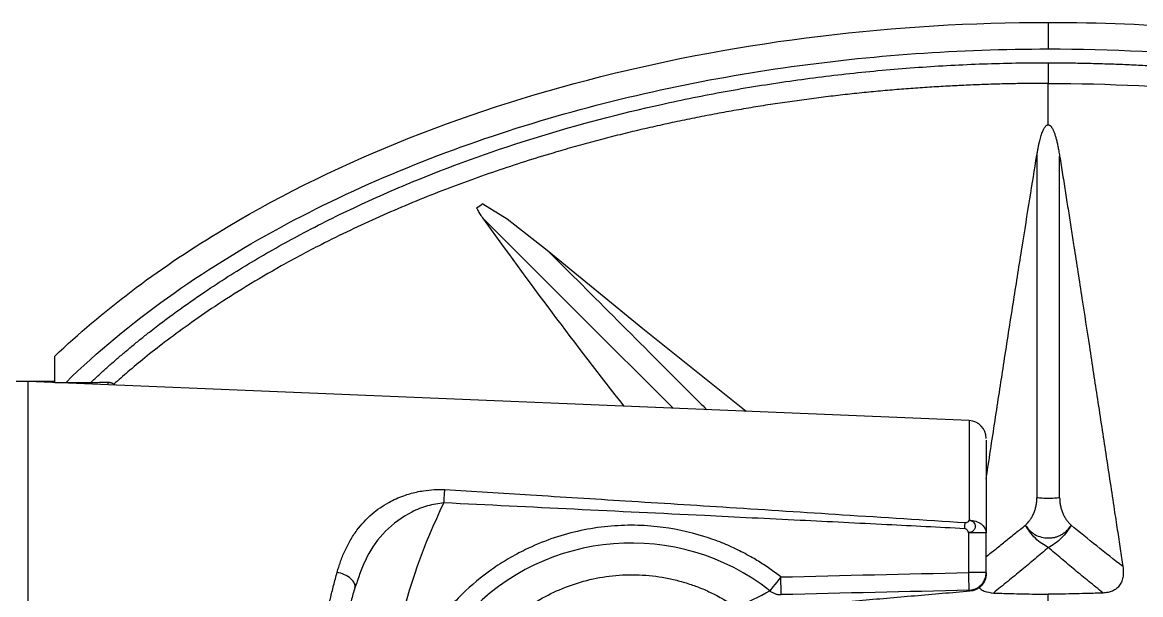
# Model space of a CAD drawing. Extents: x -6747 to -3513, y -1495 to -37.
# Drawn here: x -6653.26 to -6640.65, y -1286.07 to -1279.61 of the extents above; entities that cross this region are included whole.
import ezdxf

# ---------------------------------------------------------------- set-up
doc = ezdxf.new("R2010")
doc.units = 0
doc.header["$LTSCALE"] = 23.1
doc.header["$MEASUREMENT"] = 0
doc.layers.get('0').update_dxf_attribs({"linetype": 'CONTINUOUS'})

msp = doc.modelspace()

# ---------------------------------------------------------------- linework, layer by layer
at = {"color": 2}
for p, q in [((-6641.821, -1281.111), (-6641.821, -1284.973)), ((-6641.564, -1284.973), (-6641.564, -1281.12)), ((-6653.192, -1291.5), (-6653.192, -1283.662)), ((-6642.584, -1284.104), (-6642.584, -1285.226)), ((-6642.592, -1285.368), (-6642.592, -1285.817))]:
    msp.add_line(p, q, dxfattribs=at)
for p, q in [((-6652.892, -1283.672), (-6652.892, -1283.377)), ((-6653.192, -1283.662), (-6653.852, -1283.662)), ((-6642.584, -1284.104), (-6653.192, -1283.662)), ((-6652.892, -1283.662), (-6653.192, -1283.662)), ((-6652.892, -1283.672), (-6652.766, -1283.672)), ((-6652.766, -1283.672), (-6652.486, -1283.672)), ((-6652.292, -1283.7), (-6652.292, -1283.67)), ((-6652.227, -1283.693), (-6652.219, -1283.703)), ((-6642.392, -1285.817), (-6642.392, -1285.368))]:
    msp.add_line(p, q)
at = {"color": 2, "flags": 128}
for points in [[(-6648.066, -1281.657), (-6647.794, -1281.827), (-6647.342, -1282.181)], [(-6645.921, -1283.965), (-6646.204, -1283.682), (-6646.695, -1283.191), (-6647.171, -1282.715), (-6647.63, -1282.257), (-6648.07, -1281.816)], [(-6647.342, -1282.181), (-6646.264, -1283.065), (-6645.1, -1283.998), (-6645.098, -1283.999)], [(-6644.708, -1285.867), (-6644.731, -1285.896), (-6644.753, -1285.924), (-6644.774, -1285.951), (-6644.792, -1285.974), (-6644.808, -1285.994), (-6644.82, -1286.009), (-6644.827, -1286.019), (-6644.831, -1286.024)], [(-6644.703, -1286.066), (-6644.703, -1286.062), (-6644.704, -1286.05), (-6644.704, -1286.031), (-6644.705, -1286.006), (-6644.705, -1285.976), (-6644.706, -1285.942), (-6644.707, -1285.905), (-6644.708, -1285.867)], [(-6649.508, -1285.978), (-6649.502, -1285.96), (-6649.497, -1285.943)]]:
    msp.add_lwpolyline(points, dxfattribs=at)
at = {"color": 2}
for centre, radius, start, end in [((-6599.391, -1246.977), 59.862, 215.59113, 218.13406), ((-6646.392, -1288.012), 2.528, 51.8651, 308.135)]:
    msp.add_arc(centre, radius, start, end, dxfattribs=at)
msp.add_arc((-6642.592, -1284.304), 0.2, 0, 87.6141)
for points, knots in [([(-6652.892, -1283.377), (-6652.36, -1282.87), (-6650.624, -1281.556), (-6646.862, -1280.029), (-6643.416, -1279.612), (-6641.692, -1279.612)], [0.762527, 0.762527, 0.762527, 0.762527, 13.894482, 37.691175, 61.487867, 61.487867, 61.487867, 61.487867]), ([(-6641.692, -1279.612), (-6641.118, -1279.612), (-6639.394, -1279.681), (-6637.153, -1280.046), (-6634.556, -1280.827), (-6632.227, -1281.913), (-6630.408, -1283.354), (-6629.067, -1285.009), (-6628.416, -1286.478), (-6628.292, -1287.629), (-6628.292, -1288.012)], [0.045771, 0.045771, 0.045771, 0.045771, 7.316066, 21.856657, 29.126953, 43.667544, 58.208134, 65.47843, 80.019021, 87.289316, 87.289316, 87.289316, 87.289316]), ([(-6652.486, -1283.672), (-6652.477, -1283.672), (-6652.458, -1283.672), (-6652.426, -1283.672), (-6652.383, -1283.672), (-6652.337, -1283.671), (-6652.306, -1283.671), (-6652.292, -1283.67)], [0, 0, 0, 0, 0.124991, 0.291636, 0.49984, 0.787514, 1, 1, 1, 1]), ([(-6652.292, -1283.67), (-6652.288, -1283.671), (-6652.28, -1283.671), (-6652.268, -1283.673), (-6652.256, -1283.676), (-6652.246, -1283.68), (-6652.236, -1283.686), (-6652.23, -1283.69), (-6652.227, -1283.693)], [0, 0, 0, 0, 0.162692, 0.32419, 0.486724, 0.652366, 0.822948, 1, 1, 1, 1]), ([(-6642.392, -1284.324), (-6642.392, -1284.322), (-6642.392, -1284.318), (-6642.392, -1284.505), (-6642.392, -1284.844), (-6642.392, -1285.193), (-6642.392, -1285.368)], [0, 0, 0, 0, 0.170815, 0.44721, 0.723605, 1, 1, 1, 1]), ([(-6648.505, -1288.012), (-6648.505, -1287.992), (-6648.505, -1287.953), (-6648.502, -1287.894), (-6648.498, -1287.835), (-6648.493, -1287.777), (-6648.482, -1287.689), (-6648.463, -1287.573), (-6648.429, -1287.432), (-6648.386, -1287.293), (-6648.318, -1287.113), (-6648.211, -1286.899), (-6648.053, -1286.665), (-6647.899, -1286.491), (-6647.764, -1286.364), (-6647.621, -1286.246), (-6647.427, -1286.116), (-6647.173, -1285.991), (-6646.898, -1285.9), (-6646.606, -1285.846), (-6646.305, -1285.836), (-6646.056, -1285.864), (-6645.861, -1285.908), (-6645.721, -1285.95), (-6645.583, -1286.002), (-6645.467, -1286.056), (-6645.369, -1286.108), (-6645.286, -1286.157), (-6645.232, -1286.193), (-6645.203, -1286.212)], [0, 0, 0, 0, 0.012282, 0.024581, 0.036902, 0.04925, 0.06163, 0.0922, 0.123347, 0.153792, 0.185244, 0.247325, 0.309636, 0.372155, 0.403494, 0.434869, 0.497672, 0.560532, 0.623388, 0.686202, 0.748961, 0.811693, 0.842487, 0.874487, 0.904822, 0.937265, 0.956627, 0.977538, 1, 1, 1, 1]), ([(-6642.392, -1285.829), (-6642.393, -1285.835), (-6642.393, -1285.847), (-6642.396, -1285.87), (-6642.407, -1285.911), (-6642.434, -1285.956), (-6642.468, -1285.986), (-6642.489, -1286), (-6642.511, -1286.012), (-6642.54, -1286.023), (-6642.564, -1286.026), (-6642.575, -1286.028)], [0, 0, 0, 0, 0.067975, 0.116364, 0.239151, 0.49621, 0.627201, 0.694408, 0.756362, 0.883872, 1, 1, 1, 1]), ([(-6642.575, -1286.028), (-6642.783, -1286.046), (-6643.2, -1286.082), (-6643.825, -1286.136), (-6644.451, -1286.191), (-6644.868, -1286.227), (-6645.077, -1286.245)], [0, 0, 0, 0, 0.2499802, 0.5000006, 0.7500207, 1, 1, 1, 1]), ([(-6642.575, -1286.028), (-6642.577, -1286.026), (-6642.581, -1286.023), (-6642.585, -1286.019), (-6642.588, -1286.017)], [0, 0, 0, 0, 0.5192564, 1, 1, 1, 1]), ([(-6642.474, -1285.985), (-6642.469, -1285.99), (-6642.453, -1286.008), (-6642.4, -1286.037), (-6642.346, -1286.043), (-6642.311, -1286.048)], [0, 0, 0, 0, 0.1042572, 0.4081309, 1, 1, 1, 1])]:
    msp.add_open_spline(points, degree=3, knots=knots)
for points, knots in [([(-6641.692, -1279.612), (-6641.692, -1279.612), (-6641.692, -1279.619), (-6641.692, -1279.648), (-6641.692, -1279.671), (-6641.692, -1279.729), (-6641.692, -1279.765), (-6641.692, -1279.839), (-6641.692, -1279.877), (-6641.692, -1279.912)], [0, 0, 0, 0, 0.25, 0.25, 0.5, 0.5, 0.75, 0.75, 1, 1, 1, 1]), ([(-6652.766, -1283.672), (-6652.411, -1283.326), (-6652.027, -1283.008), (-6651.219, -1282.429), (-6650.795, -1282.166), (-6649.919, -1281.691), (-6649.468, -1281.478), (-6648.547, -1281.096), (-6648.077, -1280.927), (-6646.647, -1280.482), (-6645.669, -1280.267), (-6643.691, -1279.982), (-6642.692, -1279.912), (-6641.692, -1279.912)], [0, 0, 0, 0, 0.125, 0.125, 0.25, 0.25, 0.375, 0.375, 0.5, 0.5, 0.75, 0.75, 1, 1, 1, 1]), ([(-6641.692, -1279.912), (-6640.986, -1279.912), (-6640.279, -1279.947), (-6638.873, -1280.089), (-6638.173, -1280.195), (-6636.79, -1280.484), (-6636.106, -1280.666), (-6634.767, -1281.114), (-6634.112, -1281.38), (-6632.848, -1282.007), (-6632.239, -1282.368), (-6631.388, -1282.992), (-6631.114, -1283.214), (-6630.595, -1283.687), (-6630.348, -1283.938), (-6629.891, -1284.471), (-6629.681, -1284.752), (-6629.307, -1285.344), (-6629.144, -1285.655), (-6628.875, -1286.299), (-6628.77, -1286.633), (-6628.629, -1287.316), (-6628.592, -1287.664), (-6628.592, -1288.012)], [0, 0, 0, 0, 0.125, 0.125, 0.25, 0.25, 0.375, 0.375, 0.5, 0.5, 0.625, 0.625, 0.6875, 0.6875, 0.75, 0.75, 0.8125, 0.8125, 0.875, 0.875, 0.9375, 0.9375, 1, 1, 1, 1]), ([(-6652.486, -1283.672), (-6652.456, -1283.645), (-6652.396, -1283.589), (-6652.305, -1283.506), (-6652.213, -1283.425), (-6652.118, -1283.344), (-6652.022, -1283.263), (-6651.925, -1283.184), (-6651.759, -1283.052), (-6651.519, -1282.871), (-6651.138, -1282.604), (-6650.674, -1282.31), (-6650.1, -1281.986), (-6649.475, -1281.675), (-6648.591, -1281.289), (-6647.453, -1280.885), (-6646.287, -1280.579), (-6645.334, -1280.387), (-6644.61, -1280.27), (-6643.884, -1280.179), (-6643.278, -1280.126), (-6642.791, -1280.095), (-6642.425, -1280.079), (-6642.058, -1280.069), (-6641.814, -1280.068), (-6641.692, -1280.067)], [0, 0, 0, 0, 0.010488, 0.02104, 0.03166, 0.042348, 0.053107, 0.063937, 0.074842, 0.107821, 0.141348, 0.194704, 0.249431, 0.311235, 0.374723, 0.497999, 0.622269, 0.685184, 0.748722, 0.811151, 0.874022, 0.905518, 0.937007, 0.968497, 1, 1, 1, 1]), ([(-6641.692, -1280.067), (-6641.692, -1280.11), (-6641.692, -1280.156), (-6641.692, -1280.238), (-6641.692, -1280.274), (-6641.692, -1280.301)], [0, 0, 0, 0, 0.5, 0.5, 1, 1, 1, 1]), ([(-6641.692, -1280.067), (-6641.624, -1280.068), (-6641.488, -1280.068), (-6641.285, -1280.072), (-6641.082, -1280.077), (-6640.879, -1280.084), (-6640.677, -1280.093), (-6640.475, -1280.104), (-6640.273, -1280.117), (-6640.071, -1280.132), (-6639.87, -1280.149), (-6639.393, -1280.194), (-6638.646, -1280.288), (-6637.626, -1280.469), (-6636.618, -1280.704), (-6635.61, -1281.003), (-6634.627, -1281.361), (-6633.66, -1281.791), (-6632.744, -1282.284), (-6631.873, -1282.852), (-6631.065, -1283.497), (-6630.434, -1284.13), (-6629.97, -1284.702), (-6629.664, -1285.151), (-6629.418, -1285.582), (-6629.208, -1286.024), (-6629.029, -1286.506), (-6628.922, -1286.921), (-6628.866, -1287.228), (-6628.838, -1287.423), (-6628.818, -1287.62), (-6628.806, -1287.816), (-6628.804, -1287.947), (-6628.804, -1288.013)], [0, 0, 0, 0, 0.012275, 0.024534, 0.03678, 0.049014, 0.061235, 0.073447, 0.08565, 0.097844, 0.110032, 0.122214, 0.184485, 0.246064, 0.309524, 0.371582, 0.436137, 0.498788, 0.562775, 0.623974, 0.686708, 0.749486, 0.785195, 0.819792, 0.847664, 0.874964, 0.908078, 0.94053, 0.952487, 0.964393, 0.976269, 0.988131, 1, 1, 1, 1]), ([(-6641.692, -1280.301), (-6641.758, -1280.301), (-6641.89, -1280.301), (-6642.089, -1280.304), (-6642.289, -1280.309), (-6642.492, -1280.316), (-6642.696, -1280.325), (-6642.902, -1280.336), (-6643.11, -1280.349), (-6643.32, -1280.364), (-6643.531, -1280.382), (-6643.743, -1280.402), (-6643.957, -1280.424), (-6644.172, -1280.449), (-6644.389, -1280.477), (-6644.607, -1280.507), (-6644.826, -1280.539), (-6645.045, -1280.574), (-6645.266, -1280.612), (-6645.488, -1280.653), (-6645.71, -1280.696), (-6645.933, -1280.743), (-6646.156, -1280.792), (-6646.38, -1280.844), (-6646.604, -1280.9), (-6646.828, -1280.958), (-6647.052, -1281.02), (-6647.416, -1281.126), (-6647.925, -1281.288), (-6648.578, -1281.526), (-6649.238, -1281.801), (-6649.827, -1282.082), (-6650.327, -1282.349), (-6650.725, -1282.582), (-6651.075, -1282.805), (-6651.38, -1283.016), (-6651.644, -1283.21), (-6651.87, -1283.388), (-6652.06, -1283.546), (-6652.174, -1283.646), (-6652.227, -1283.693)], [0, 0, 0, 0, 0.017421, 0.035018, 0.052788, 0.070728, 0.088837, 0.10711, 0.125544, 0.144137, 0.162883, 0.18178, 0.200824, 0.220009, 0.239332, 0.258789, 0.278373, 0.298081, 0.317907, 0.337846, 0.357892, 0.37804, 0.398283, 0.418615, 0.439031, 0.459523, 0.480086, 0.500715, 0.560271, 0.62188, 0.68526, 0.750095, 0.795119, 0.835868, 0.872517, 0.905244, 0.934212, 0.959574, 0.981464, 1, 1, 1, 1]), ([(-6641.692, -1280.301), (-6641.011, -1280.301), (-6640.329, -1280.334), (-6638.972, -1280.468), (-6638.297, -1280.569), (-6636.962, -1280.842), (-6636.301, -1281.015), (-6635.007, -1281.438), (-6634.373, -1281.69), (-6633.148, -1282.282), (-6632.557, -1282.623), (-6631.727, -1283.213), (-6631.461, -1283.423), (-6630.952, -1283.871), (-6630.71, -1284.109), (-6630.261, -1284.615), (-6630.053, -1284.883), (-6629.682, -1285.447), (-6629.519, -1285.744), (-6629.251, -1286.362), (-6629.145, -1286.683), (-6629.003, -1287.34), (-6628.966, -1287.676), (-6628.966, -1288.012)], [0, 0, 0, 0, 0.125, 0.125, 0.25, 0.25, 0.375, 0.375, 0.5, 0.5, 0.625, 0.625, 0.6875, 0.6875, 0.75, 0.75, 0.8125, 0.8125, 0.875, 0.875, 0.9375, 0.9375, 1, 1, 1, 1]), ([(-6641.821, -1281.111), (-6641.818, -1281.096), (-6641.813, -1281.067), (-6641.806, -1281.025), (-6641.798, -1280.986), (-6641.789, -1280.951), (-6641.781, -1280.919), (-6641.773, -1280.89), (-6641.764, -1280.864), (-6641.755, -1280.842), (-6641.747, -1280.822), (-6641.738, -1280.805), (-6641.729, -1280.792), (-6641.72, -1280.781), (-6641.711, -1280.774), (-6641.702, -1280.768), (-6641.695, -1280.768), (-6641.692, -1280.767)], [0, 0, 0, 0, 0.12284, 0.237376, 0.343625, 0.441604, 0.531338, 0.612859, 0.686207, 0.751439, 0.808632, 0.857904, 0.899436, 0.933533, 0.960749, 0.982176, 1, 1, 1, 1]), ([(-6641.692, -1280.767), (-6641.69, -1280.768), (-6641.686, -1280.768), (-6641.68, -1280.771), (-6641.674, -1280.774), (-6641.668, -1280.779), (-6641.663, -1280.785), (-6641.657, -1280.792), (-6641.651, -1280.801), (-6641.645, -1280.811), (-6641.639, -1280.822), (-6641.634, -1280.835), (-6641.628, -1280.849), (-6641.622, -1280.864), (-6641.617, -1280.88), (-6641.611, -1280.898), (-6641.606, -1280.917), (-6641.6, -1280.938), (-6641.595, -1280.96), (-6641.589, -1280.983), (-6641.584, -1281.008), (-6641.579, -1281.034), (-6641.574, -1281.061), (-6641.569, -1281.09), (-6641.565, -1281.11), (-6641.564, -1281.12)], [0, 0, 0, 0, 0.011369, 0.024004, 0.038652, 0.055802, 0.075757, 0.098712, 0.124794, 0.15409, 0.186661, 0.222551, 0.261793, 0.304414, 0.350434, 0.399868, 0.45273, 0.509029, 0.568776, 0.631978, 0.69864, 0.768769, 0.84237, 0.919445, 1, 1, 1, 1]), ([(-6642.392, -1284.76), (-6642.389, -1284.739), (-6642.351, -1284.486), (-6642.281, -1284.03), (-6642.181, -1283.377), (-6642.083, -1282.75), (-6641.988, -1282.151), (-6641.901, -1281.604), (-6641.847, -1281.273), (-6641.821, -1281.111)], [0, 0, 0, 0, 0.015297, 0.184062, 0.343285, 0.518294, 0.685943, 0.846443, 1, 1, 1, 1]), ([(-6641.564, -1281.12), (-6641.558, -1281.155), (-6641.547, -1281.224), (-6641.531, -1281.328), (-6641.514, -1281.432), (-6641.498, -1281.535), (-6641.482, -1281.638), (-6641.466, -1281.74), (-6641.45, -1281.841), (-6641.434, -1281.942), (-6641.418, -1282.042), (-6641.378, -1282.297), (-6641.316, -1282.699), (-6641.242, -1283.182), (-6641.184, -1283.564), (-6641.137, -1283.868), (-6641.091, -1284.17), (-6641.043, -1284.484), (-6640.996, -1284.794), (-6640.953, -1285.081), (-6640.915, -1285.33), (-6640.882, -1285.544), (-6640.862, -1285.683), (-6640.852, -1285.749)], [0, 0, 0, 0, 0.026952, 0.053475, 0.079567, 0.105229, 0.13046, 0.155259, 0.179625, 0.203559, 0.22706, 0.250127, 0.382207, 0.499998, 0.564476, 0.624682, 0.689685, 0.749754, 0.815222, 0.874847, 0.919752, 0.96147, 1, 1, 1, 1]), ([(-6648.137, -1281.706), (-6648.134, -1281.712), (-6648.128, -1281.725), (-6648.117, -1281.745), (-6648.103, -1281.767), (-6648.088, -1281.791), (-6648.076, -1281.808), (-6648.07, -1281.816)], [0, 0, 0, 0, 0.154377, 0.33141, 0.531277, 0.754107, 1, 1, 1, 1]), ([(-6647.342, -1282.181), (-6647.08, -1282.442), (-6646.557, -1282.965), (-6645.947, -1283.576), (-6645.599, -1283.924), (-6645.542, -1283.981)], [0, 0, 0, 0, 0.455148, 0.910294, 1, 1, 1, 1]), ([(-6649.709, -1285.814), (-6649.703, -1285.794), (-6649.692, -1285.755), (-6649.672, -1285.696), (-6649.65, -1285.636), (-6649.624, -1285.576), (-6649.594, -1285.515), (-6649.551, -1285.435), (-6649.468, -1285.307), (-6649.33, -1285.157), (-6649.147, -1285.03), (-6648.996, -1284.962), (-6648.864, -1284.919), (-6648.75, -1284.894), (-6648.63, -1284.881), (-6648.549, -1284.879), (-6648.509, -1284.881), (-6648.496, -1284.882)], [0, 0, 0, 0, 0.037363, 0.076164, 0.116398, 0.158066, 0.201163, 0.245686, 0.333759, 0.494247, 0.635038, 0.744223, 0.785122, 0.871617, 0.936603, 0.979461, 1, 1, 1, 1]), ([(-6648.505, -1285.032), (-6648.503, -1285.005), (-6648.502, -1284.976), (-6648.499, -1284.924), (-6648.497, -1284.9), (-6648.496, -1284.882)], [0, 0, 0, 0, 0.5, 0.5, 1, 1, 1, 1]), ([(-6648.496, -1284.882), (-6648.174, -1284.902), (-6647.496, -1284.943), (-6646.426, -1285.01), (-6645.253, -1285.084), (-6643.976, -1285.167), (-6643.09, -1285.224), (-6642.63, -1285.254)], [0, 0, 0, 0, 0.164624, 0.346937, 0.546936, 0.764624, 1, 1, 1, 1]), ([(-6641.949, -1285.282), (-6641.945, -1285.278), (-6641.935, -1285.269), (-6641.922, -1285.255), (-6641.909, -1285.239), (-6641.893, -1285.218), (-6641.874, -1285.188), (-6641.856, -1285.149), (-6641.841, -1285.108), (-6641.829, -1285.065), (-6641.822, -1285.019), (-6641.821, -1284.988), (-6641.821, -1284.973)], [0, 0, 0, 0, 0.062042, 0.124225, 0.186731, 0.24974, 0.375566, 0.501065, 0.627188, 0.751474, 0.876988, 1, 1, 1, 1]), ([(-6641.564, -1284.973), (-6641.573, -1284.974), (-6641.592, -1284.977), (-6641.634, -1284.981), (-6641.692, -1284.983), (-6641.762, -1284.98), (-6641.803, -1284.976), (-6641.821, -1284.973)], [0.082714, 0.082714, 0.082714, 0.082714, 0.505711, 0.928734, 1.774781, 2.620827, 3.466874, 3.466874, 3.466874, 3.466874]), ([(-6641.564, -1284.973), (-6641.564, -1284.98), (-6641.563, -1284.996), (-6641.562, -1285.019), (-6641.559, -1285.042), (-6641.553, -1285.072), (-6641.544, -1285.108), (-6641.529, -1285.149), (-6641.51, -1285.188), (-6641.488, -1285.223), (-6641.463, -1285.255), (-6641.445, -1285.273), (-6641.435, -1285.282)], [0, 0, 0, 0, 0.061286, 0.122966, 0.185295, 0.248521, 0.372557, 0.498748, 0.624084, 0.750141, 0.87557, 1, 1, 1, 1]), ([(-6648.505, -1285.032), (-6648.567, -1285.041), (-6648.696, -1285.058), (-6648.932, -1285.156), (-6649.179, -1285.342), (-6649.382, -1285.623), (-6649.457, -1285.841), (-6649.493, -1285.944)], [0, 0, 0, 0, 0.122151, 0.250077, 0.507211, 0.76841, 1, 1, 1, 1]), ([(-6648.506, -1290.989), (-6648.731, -1290.527), (-6648.903, -1290.04), (-6649.134, -1289.038), (-6649.192, -1288.524), (-6649.192, -1287.497), (-6649.134, -1286.983), (-6648.902, -1285.982), (-6648.73, -1285.494), (-6648.505, -1285.032)], [0, 0, 0, 0, 0.25, 0.25, 0.5, 0.5, 0.75, 0.75, 1, 1, 1, 1]), ([(-6642.634, -1285.323), (-6642.926, -1285.308), (-6643.545, -1285.276), (-6644.524, -1285.227), (-6645.699, -1285.169), (-6647.037, -1285.104), (-6648.015, -1285.056), (-6648.505, -1285.032)], [0, 0, 0, 0, 0.149541, 0.316207, 0.499998, 0.749998, 1, 1, 1, 1]), ([(-6642.634, -1285.323), (-6642.633, -1285.317), (-6642.633, -1285.304), (-6642.632, -1285.286), (-6642.631, -1285.271), (-6642.63, -1285.261), (-6642.63, -1285.256), (-6642.63, -1285.254)], [0.080682, 0.080682, 0.080682, 0.080682, 0.442949, 0.805216, 1.167482, 1.348616, 1.529832, 1.529832, 1.529832, 1.529832]), ([(-6642.584, -1285.226), (-6642.579, -1285.227), (-6642.568, -1285.229), (-6642.55, -1285.236), (-6642.532, -1285.25), (-6642.518, -1285.273), (-6642.513, -1285.3), (-6642.52, -1285.323), (-6642.53, -1285.338), (-6642.541, -1285.349), (-6642.56, -1285.363), (-6642.58, -1285.366), (-6642.592, -1285.368)], [0, 0, 0, 0, 0.066795, 0.148721, 0.248659, 0.366196, 0.500913, 0.626744, 0.69004, 0.752675, 0.83615, 1, 1, 1, 1]), ([(-6642.584, -1285.226), (-6642.533, -1285.227), (-6642.483, -1285.243), (-6642.413, -1285.296), (-6642.392, -1285.332), (-6642.392, -1285.368)], [0, 0, 0, 0, 0.5, 0.5, 1, 1, 1, 1]), ([(-6644.708, -1285.867), (-6644.728, -1285.851), (-6644.769, -1285.819), (-6644.831, -1285.775), (-6644.895, -1285.731), (-6644.96, -1285.69), (-6645.059, -1285.631), (-6645.195, -1285.558), (-6645.378, -1285.477), (-6645.675, -1285.371), (-6646.019, -1285.299), (-6646.397, -1285.279), (-6646.698, -1285.296), (-6647.002, -1285.347), (-6647.301, -1285.433), (-6647.56, -1285.542), (-6647.781, -1285.66), (-6648.027, -1285.819), (-6648.321, -1286.064), (-6648.604, -1286.396), (-6648.811, -1286.734), (-6648.951, -1287.047), (-6649.044, -1287.347), (-6649.105, -1287.67), (-6649.137, -1288.143), (-6649.049, -1288.775), (-6648.735, -1289.478), (-6648.24, -1290.067), (-6647.766, -1290.386), (-6647.433, -1290.535), (-6647.293, -1290.588), (-6647.133, -1290.639), (-6646.918, -1290.694), (-6646.613, -1290.739), (-6646.323, -1290.744), (-6646.077, -1290.724), (-6645.848, -1290.69), (-6645.572, -1290.62), (-6645.334, -1290.53), (-6645.167, -1290.45), (-6645.059, -1290.393), (-6644.946, -1290.326), (-6644.827, -1290.248), (-6644.748, -1290.188), (-6644.708, -1290.158)], [0, 0, 0, 0, 0.0063204, 0.0126406, 0.0189608, 0.025281, 0.0316013, 0.047381, 0.0631598, 0.0807793, 0.1250679, 0.1488984, 0.1738633, 0.1991789, 0.2246697, 0.250159, 0.2682533, 0.2862475, 0.3221649, 0.3620522, 0.392946, 0.4195757, 0.4462056, 0.4701253, 0.500287, 0.5626611, 0.6250353, 0.6874094, 0.7497835, 0.7635483, 0.7773128, 0.7866599, 0.8047507, 0.8319267, 0.8621951, 0.8759611, 0.8926361, 0.9192637, 0.9458913, 0.9550115, 0.9649825, 0.9758042, 0.9874767, 1, 1, 1, 1]), ([(-6642.592, -1285.368), (-6642.593, -1285.365), (-6642.593, -1285.36), (-6642.596, -1285.352), (-6642.6, -1285.345), (-6642.607, -1285.336), (-6642.618, -1285.326), (-6642.629, -1285.324), (-6642.634, -1285.323)], [0, 0, 0, 0, 0.1204813, 0.2419219, 0.3685693, 0.5041828, 0.7638102, 1, 1, 1, 1]), ([(-6642.392, -1285.368), (-6642.392, -1285.368), (-6642.392, -1285.368), (-6642.394, -1285.368), (-6642.397, -1285.368), (-6642.411, -1285.368), (-6642.44, -1285.368), (-6642.475, -1285.368), (-6642.497, -1285.368), (-6642.522, -1285.368), (-6642.554, -1285.368), (-6642.58, -1285.368), (-6642.592, -1285.368)], [0, 0, 0, 0, 0.031279, 0.074578, 0.12945, 0.254853, 0.49947, 0.621907, 0.687237, 0.745366, 0.883602, 1, 1, 1, 1]), ([(-6641.949, -1285.282), (-6641.946, -1285.288), (-6641.937, -1285.3), (-6641.922, -1285.32), (-6641.901, -1285.344), (-6641.875, -1285.368), (-6641.832, -1285.397), (-6641.77, -1285.421), (-6641.704, -1285.429), (-6641.652, -1285.426), (-6641.615, -1285.419), (-6641.578, -1285.407), (-6641.549, -1285.392), (-6641.524, -1285.377), (-6641.506, -1285.364), (-6641.487, -1285.349), (-6641.469, -1285.33), (-6641.451, -1285.308), (-6641.441, -1285.291), (-6641.435, -1285.282)], [0, 0, 0, 0, 0.033211, 0.074946, 0.125238, 0.186944, 0.249449, 0.375216, 0.50138, 0.564002, 0.62611, 0.680414, 0.750882, 0.783953, 0.820214, 0.859618, 0.902154, 0.948475, 1, 1, 1, 1]), ([(-6641.692, -1285.535), (-6641.717, -1285.521), (-6641.767, -1285.493), (-6641.838, -1285.432), (-6641.902, -1285.361), (-6641.934, -1285.308), (-6641.949, -1285.282)], [0, 0, 0, 0, 0.247336, 0.501131, 0.754334, 1, 1, 1, 1]), ([(-6641.435, -1285.282), (-6641.463, -1285.333), (-6641.502, -1285.385), (-6641.593, -1285.475), (-6641.644, -1285.511), (-6641.692, -1285.535)], [0, 0, 0, 0, 0.5, 0.5, 1, 1, 1, 1]), ([(-6641.692, -1285.535), (-6641.741, -1285.577), (-6641.841, -1285.662), (-6641.993, -1285.789), (-6642.15, -1285.918), (-6642.257, -1286.004), (-6642.311, -1286.048)], [0, 0, 0, 0, 0.242318, 0.489747, 0.742302, 1, 1, 1, 1]), ([(-6641.074, -1286.048), (-6641.128, -1286.004), (-6641.235, -1285.918), (-6641.392, -1285.789), (-6641.544, -1285.662), (-6641.643, -1285.577), (-6641.692, -1285.535)], [0, 0, 0, 0, 0.257694, 0.510249, 0.757679, 1, 1, 1, 1]), ([(-6640.852, -1285.749), (-6640.85, -1285.759), (-6640.848, -1285.778), (-6640.846, -1285.806), (-6640.847, -1285.833), (-6640.85, -1285.868), (-6640.86, -1285.913), (-6640.886, -1285.961), (-6640.922, -1286.001), (-6640.968, -1286.027), (-6641.02, -1286.044), (-6641.055, -1286.046), (-6641.074, -1286.048)], [0, 0, 0, 0, 0.069794, 0.135061, 0.196096, 0.253208, 0.388222, 0.510542, 0.632699, 0.756285, 0.873844, 1, 1, 1, 1]), ([(-6650.007, -1288.012), (-6650.007, -1287.983), (-6650.006, -1287.924), (-6650.005, -1287.836), (-6650.003, -1287.747), (-6649.999, -1287.659), (-6649.995, -1287.57), (-6649.99, -1287.481), (-6649.984, -1287.392), (-6649.976, -1287.303), (-6649.968, -1287.214), (-6649.959, -1287.125), (-6649.949, -1287.037), (-6649.938, -1286.948), (-6649.924, -1286.84), (-6649.904, -1286.711), (-6649.879, -1286.561), (-6649.851, -1286.411), (-6649.82, -1286.261), (-6649.786, -1286.11), (-6649.749, -1285.961), (-6649.722, -1285.863), (-6649.709, -1285.814)], [0, 0, 0, 0, 0.037555, 0.075262, 0.113119, 0.151127, 0.189284, 0.22759, 0.266044, 0.304646, 0.343393, 0.382287, 0.421325, 0.460508, 0.499834, 0.566845, 0.635344, 0.705326, 0.776787, 0.849723, 0.924128, 1, 1, 1, 1]), ([(-6649.51, -1285.986), (-6649.506, -1285.973), (-6649.507, -1285.957), (-6649.522, -1285.923), (-6649.536, -1285.905), (-6649.576, -1285.87), (-6649.601, -1285.854), (-6649.655, -1285.829), (-6649.683, -1285.82), (-6649.709, -1285.814)], [0, 0, 0, 0, 0.25, 0.25, 0.5, 0.5, 0.75, 0.75, 1, 1, 1, 1]), ([(-6642.392, -1285.817), (-6642.392, -1285.817), (-6642.393, -1285.817), (-6642.394, -1285.817), (-6642.397, -1285.817), (-6642.401, -1285.817), (-6642.41, -1285.817), (-6642.426, -1285.817), (-6642.451, -1285.817), (-6642.481, -1285.817), (-6642.516, -1285.817), (-6642.553, -1285.817), (-6642.579, -1285.817), (-6642.592, -1285.817)], [0, 0, 0, 0, 0.051005, 0.092692, 0.125061, 0.192195, 0.251779, 0.384292, 0.500164, 0.629492, 0.748554, 0.875979, 1, 1, 1, 1]), ([(-6642.592, -1285.817), (-6642.592, -1285.823), (-6642.592, -1285.839), (-6642.591, -1285.864), (-6642.591, -1285.894), (-6642.59, -1285.927), (-6642.589, -1285.962), (-6642.588, -1285.99), (-6642.588, -1286.008), (-6642.588, -1286.016), (-6642.588, -1286.016), (-6642.588, -1286.017)], [0, 0, 0, 0, 0.06385, 0.14581, 0.245864, 0.363992, 0.500171, 0.667411, 0.806507, 0.917388, 1, 1, 1, 1]), ([(-6642.588, -1286.017), (-6642.582, -1286.016), (-6642.571, -1286.016), (-6642.554, -1286.013), (-6642.538, -1286.009), (-6642.521, -1286.004), (-6642.5, -1285.995), (-6642.475, -1285.98), (-6642.448, -1285.957), (-6642.424, -1285.927), (-6642.408, -1285.897), (-6642.4, -1285.872), (-6642.396, -1285.854), (-6642.393, -1285.836), (-6642.393, -1285.824), (-6642.392, -1285.817)], [0, 0, 0, 0, 0.05439, 0.108616, 0.163354, 0.219223, 0.276762, 0.384082, 0.500085, 0.620655, 0.759584, 0.817598, 0.883192, 0.931798, 1, 1, 1, 1]), ([(-6649.51, -1285.986), (-6649.517, -1286.011), (-6649.531, -1286.061), (-6649.551, -1286.138), (-6649.571, -1286.215), (-6649.59, -1286.293), (-6649.608, -1286.372), (-6649.638, -1286.505), (-6649.676, -1286.696), (-6649.717, -1286.95), (-6649.75, -1287.21), (-6649.77, -1287.431), (-6649.782, -1287.609), (-6649.788, -1287.743), (-6649.792, -1287.877), (-6649.792, -1287.967), (-6649.792, -1288.012)], [0, 0, 0, 0, 0.0421541, 0.0841455, 0.125993, 0.1677158, 0.209333, 0.250864, 0.3764795, 0.5010057, 0.6262171, 0.7506249, 0.8131294, 0.8754722, 0.937735, 1, 1, 1, 1]), ([(-6644.831, -1286.024), (-6644.826, -1286.027), (-6644.816, -1286.035), (-6644.8, -1286.044), (-6644.784, -1286.051), (-6644.768, -1286.057), (-6644.752, -1286.062), (-6644.736, -1286.065), (-6644.719, -1286.066), (-6644.709, -1286.066), (-6644.703, -1286.066)], [0, 0, 0, 0, 0.138623, 0.271996, 0.400597, 0.525063, 0.6462, 0.764973, 0.882494, 1, 1, 1, 1]), ([(-6642.311, -1286.048), (-6642.288, -1286.049), (-6642.232, -1286.051), (-6642.134, -1286.054), (-6642.01, -1286.057), (-6641.87, -1286.06), (-6641.771, -1286.061), (-6641.722, -1286.062)], [0, 0, 0, 0, 0.115623, 0.285709, 0.499993, 0.747942, 1, 1, 1, 1]), ([(-6641.074, -1286.048), (-6641.097, -1286.049), (-6641.149, -1286.051), (-6641.252, -1286.054), (-6641.383, -1286.057), (-6641.539, -1286.06), (-6641.643, -1286.062), (-6641.694, -1286.062)], [0, 0, 0, 0, 0.1143244, 0.2487037, 0.4991436, 0.7495003, 1, 1, 1, 1]), ([(-6641.692, -1286.362), (-6641.692, -1286.337), (-6641.692, -1286.287), (-6641.692, -1286.21), (-6641.692, -1286.135), (-6641.694, -1286.085), (-6641.694, -1286.062)], [0, 0, 0, 0, 0.2499808, 0.4999064, 0.7708476, 1, 1, 1, 1])]:
    msp.add_open_spline(points, degree=3, knots=knots, dxfattribs=at)
for points, degree in [([(-6641.692, -1280.767), (-6641.692, -1280.605), (-6641.692, -1280.45), (-6641.692, -1280.301)], 3), ([(-6648.066, -1281.657), (-6648.088, -1281.678), (-6648.112, -1281.694), (-6648.137, -1281.706)], 3), ([(-6642.63, -1285.254), (-6642.608, -1285.255), (-6642.587, -1285.24), (-6642.584, -1285.226)], 3), ([(-6642.392, -1285.637), (-6641.949, -1285.282)], 1), ([(-6640.852, -1285.749), (-6641.05, -1285.595), (-6641.245, -1285.44), (-6641.435, -1285.282)], 3), ([(-6644.708, -1285.867), (-6644.003, -1285.85), (-6643.297, -1285.833), (-6642.592, -1285.817)], 3), ([(-6649.493, -1285.944), (-6649.51, -1285.986)], 1), ([(-6645.203, -1286.212), (-6645.076, -1286.148), (-6644.952, -1286.086), (-6644.831, -1286.024)], 3), ([(-6642.588, -1286.017), (-6643.293, -1286.033), (-6643.998, -1286.05), (-6644.703, -1286.066)], 3), ([(-6641.722, -1286.062), (-6641.713, -1286.062), (-6641.704, -1286.062), (-6641.694, -1286.062)], 3)]:
    msp.add_open_spline(points, degree=degree, dxfattribs=at)
msp.add_open_spline([(-6642.392, -1285.817), (-6642.392, -1285.821), (-6642.392, -1285.825), (-6642.392, -1285.829)], degree=3)

doc.saveas('drawing.dxf')
